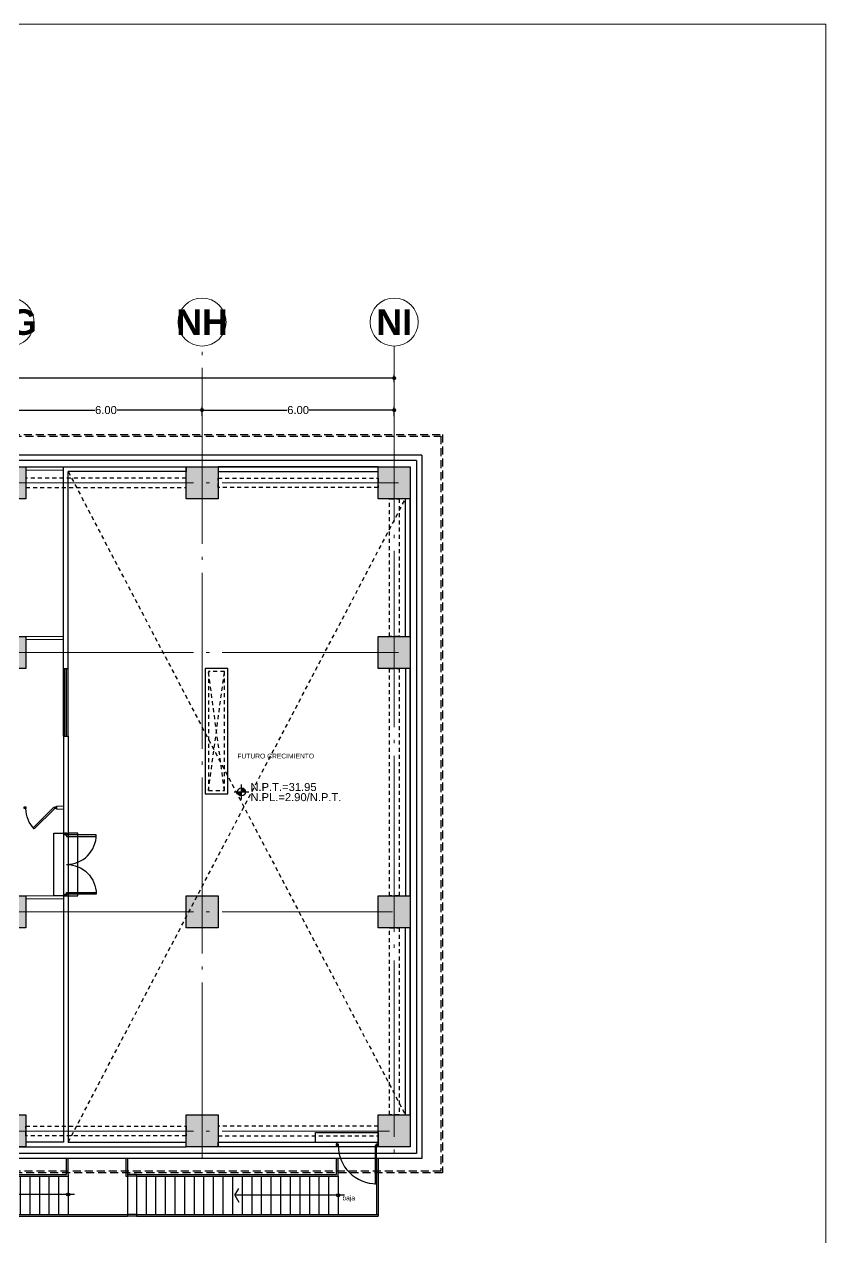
# Model space of a CAD drawing. Header units: metres. Extents: x -22 to 564, y 0 to 143.
# Drawn here: x 426.81 to 451.83, y 30.69 to 68.6 of the extents above; entities that cross this region are included whole.
import ezdxf
from ezdxf.enums import TextEntityAlignment as Align

# ---------------------------------------------------------------- set-up
doc = ezdxf.new("R2010")
doc.units = ezdxf.units.M
for name, pattern in [('A-01 CONJUNTO$0$A-04 PRIMER NIVEL$0$PRIMER NIVEL$0$HIDDEN2', [0.1875, 0.125, -0.0625]), ('EJES630', [6.3, 5.5, -0.4, 0, -0.4]), ('XREF 4N NEURO-ONCOLOGIA$0$CONTINU', [0]), ('XREF 4N NEURO-ONCOLOGIA$0$DASHED2', [0.375, 0.25, -0.125]), ('XREF 4N NEURO-ONCOLOGIA$0$HIDDE150', [0.24, 0.15, -0.09]), ('XREF 4N NEURO-ONCOLOGIA$0$HIDDEN2', [0.1875, 0.125, -0.0625])]:
    doc.linetypes.add(name, pattern=pattern)
for name, color, linetype in [('AZOTEA', 3, 'Continuous'), ('COTAS EJES', 8, 'Continuous'), ('EJES BOLAS', 11, 'Continuous'), ('EJES TEXTOS', 3, 'Continuous'), ('NIVELES', 9, 'Continuous'), ('TEXTO', 7, 'Continuous'), ('XREF 4N NEURO-ONCOLOGIA$0$-CG-M-WALL', 7, 'Continuous'), ('XREF 4N NEURO-ONCOLOGIA$0$CANCELES', 1, 'Continuous'), ('XREF 4N NEURO-ONCOLOGIA$0$COLUMNAS', 6, 'Continuous'), ('XREF 4N NEURO-ONCOLOGIA$0$CONTRAVENTEOS', 6, 'XREF 4N NEURO-ONCOLOGIA$0$HIDDEN2'), ('XREF 4N NEURO-ONCOLOGIA$0$DUCTO AA', 40, 'XREF 4N NEURO-ONCOLOGIA$0$HIDDEN2'), ('XREF 4N NEURO-ONCOLOGIA$0$ELEVADOR Y ESC', 8, 'Continuous'), ('XREF 4N NEURO-ONCOLOGIA$0$LAMINA MULTIPERFORADA', 9, 'Continuous'), ('XREF 4N NEURO-ONCOLOGIA$0$MUROS', 3, 'Continuous'), ('XREF 4N NEURO-ONCOLOGIA$0$MUROS BAJOS', 2, 'Continuous'), ('XREF 4N NEURO-ONCOLOGIA$0$NOVIDESA', 11, 'Continuous'), ('XREF 4N NEURO-ONCOLOGIA$0$PROYECCIÓN', 252, 'XREF 4N NEURO-ONCOLOGIA$0$HIDDE150'), ('XREF 4N NEURO-ONCOLOGIA$0$PUERTAS', 253, 'Continuous'), ('XREF 4N NEURO-ONCOLOGIA$0$SIMBOLO CORTE', 4, 'Continuous')]:
    doc.layers.add(name, color=color, linetype=linetype)
for name, color, linetype, lineweight in [('EJES', 11, 'EJES630', 0), ('XREF 4N NEURO-ONCOLOGIA$0$MUROS DE TABLAROCA', 150, 'Continuous', 13), ('XREF PIE 1.100$0$G-ANNO-TTLB', 7, 'Continuous', 9)]:
    doc.layers.add(name, color=color, linetype=linetype, lineweight=lineweight)
doc.styles.add('100 HM 15', font='arial.ttf', dxfattribs={"height": 0.15})
doc.styles.add('100 LOCALES 25', font='arial.ttf', dxfattribs={"height": 0.25})
doc.styles.add('COTAS', font='arial.ttf')
doc.styles.add('EJES', font='arialbd.ttf', dxfattribs={"height": 0.8})
doc.styles.add('NIVELES', font='arial.ttf', dxfattribs={"height": 0.25})
doc.dimstyles.new('100 EJES', dxfattribs={"dimtxt": 0.25, "dimasz": 0.125, "dimexe": 0.1, "dimexo": 0.1, "dimgap": 0.025, "dimtad": 0, "dimtih": 1, "dimtoh": 1, "dimzin": 1, "dimdsep": 46, "dimtxsty": 'COTAS', "dimblk": 'DOT', "dimcen": 0.1, "dimclrd": 256, "dimclre": 256, "dimclrt": 7, "dimadec": 0, "dimazin": 1, "dimtfac": 1, "dimtofl": 0, "dimtmove": 2, "dimatfit": 3, "dimfxl": 1, "dimtolj": 1, "dimtzin": 1, "dimlwd": 25, "dimlwe": -1, "dimarcsym": 0})

# ---------------------------------------------------------------- blocks, each defined once
blk = doc.blocks.new('XREF PIE 1.100$0$ZUM-TB-XX-PP_PIE DE PLANO - ZUM_TB_PP_XX__PIE DE PLANO 90x60cm-1443826-PLANTA BAJA GENERAL')
at = {"layer": 'XREF PIE 1.100$0$G-ANNO-TTLB', "lineweight": 20}
for p, q in [((0.3018, 0.595), (-0.4632, 0.595)), ((0.3018, 0.005), (0.3018, 0.595))]:
    blk.add_line(p, q, dxfattribs=at)
blk = doc.blocks.new('XREF 4N NEURO-ONCOLOGIA$0$C-1')
at = {"layer": 'XREF 4N NEURO-ONCOLOGIA$0$-CG-M-WALL', "true_color": 0x636466}
h = blk.add_hatch(color=251, dxfattribs=at)
h.dxf.hatch_style = 1
h.paths.add_polyline_path([(-0.5, -0.5), (-0.5, 0.5), (0.5, 0.5), (0.5, -0.5)])
blk.add_lwpolyline([(-0.5, -0.5), (-0.5, 0.5), (0.5, 0.5), (0.5, -0.5)], close=True)
blk = doc.blocks.new('XREF 4N NEURO-ONCOLOGIA$0$A$C1a09e307')
at = {"layer": 'XREF 4N NEURO-ONCOLOGIA$0$ELEVADOR Y ESC'}
for p, q in [((-23.61, 12.595, 0), (-23.61, 8.05, 0)), ((-23.56, 12.545, 0), (-23.56, 8.05, 0)), ((-23.47, 12.455, 0), (-23.56, 12.455, 0)), ((-23.47, 12.155, 0), (-23.56, 12.155, 0)), ((-23.125, 11.855, 0), (-23.56, 11.855, 0)), ((-22.96, 10.156, 0), (-22.96, 11.77, 0)), ((-22.87, 11.555, 0), (-23.56, 11.555, 0)), ((-22.565, 11.25, 0), (-23.56, 11.25, 0)), ((-22.36, 11.045, 0), (-22.36, 10.308, 0)), ((-22.31, 10.995, 0), (-22.31, 10.358, 0)), ((-22.36, 10.95, 0), (-23.56, 10.95, 0)), ((-22.36, 10.65, 0), (-23.56, 10.65, 0)), ((-22.36, 10.35, 0), (-23.56, 10.35, 0)), ((-21.81, 10.308, 0), (-22.36, 10.308, 0)), ((-21.81, 10.358, 0), (-22.31, 10.358, 0)), ((-23.56, 8.05, 0), (-23.61, 8.05, 0)), ((-21.81, 8.1, 0), (-22.36, 8.1, 0)), ((-22.36, 8.1, 0), (-22.36, 8.05, 0)), ((-21.81, 8.05, 0), (-22.36, 8.05, 0))]:
    blk.add_line(p, q, dxfattribs=at)
blk.add_circle((-22.96, 10.35, 0), 0.0484, dxfattribs=at)
at = {"layer": 'XREF 4N NEURO-ONCOLOGIA$0$PROYECCIÓN', "color": 8, "lineweight": 0}
for p, q in [((-23.61, 20.255, 0), (-23.61, 12.595, 0)), ((-22.31, 20.255, 0), (-23.61, 20.255, 0)), ((-23.56, 20.255, 0), (-23.56, 12.545, 0)), ((-22.36, 20.255, 0), (-22.36, 11.045, 0)), ((-22.31, 20.255, 0), (-22.31, 10.995, 0)), ((-22.31, 19.955, 0), (-23.61, 19.955, 0)), ((-22.36, 19.655, 0), (-23.56, 19.655, 0)), ((-22.36, 19.355, 0), (-23.56, 19.355, 0)), ((-22.36, 19.055, 0), (-23.56, 19.055, 0)), ((-22.36, 18.755, 0), (-23.56, 18.755, 0)), ((-22.36, 18.455, 0), (-23.56, 18.455, 0)), ((-22.36, 18.155, 0), (-23.56, 18.155, 0)), ((-22.36, 17.855, 0), (-23.56, 17.855, 0)), ((-22.36, 17.555, 0), (-23.56, 17.555, 0)), ((-22.36, 17.255, 0), (-23.56, 17.255, 0)), ((-22.36, 16.955, 0), (-23.56, 16.955, 0)), ((-22.36, 16.655, 0), (-23.56, 16.655, 0)), ((-22.36, 16.355, 0), (-23.56, 16.355, 0)), ((-22.36, 16.055, 0), (-23.56, 16.055, 0)), ((-22.36, 14.555, 0), (-23.56, 14.555, 0)), ((-22.36, 14.255, 0), (-23.56, 14.255, 0)), ((-22.36, 13.955, 0), (-23.56, 13.955, 0)), ((-22.36, 13.655, 0), (-23.56, 13.655, 0)), ((-22.36, 13.355, 0), (-23.56, 13.355, 0)), ((-22.96, 13.579, 0), (-23.176, 13.454, 0)), ((-22.96, 11.77, 0), (-22.96, 13.579, 0)), ((-22.96, 13.579, 0), (-22.744, 13.454, 0)), ((-22.36, 13.055, 0), (-23.556, 13.055, 0)), ((-22.36, 12.755, 0), (-23.56, 12.755, 0)), ((-22.36, 12.455, 0), (-23.47, 12.455, 0)), ((-22.36, 12.155, 0), (-23.47, 12.155, 0)), ((-22.36, 11.855, 0), (-23.125, 11.855, 0)), ((-22.36, 11.555, 0), (-22.87, 11.555, 0)), ((-22.36, 11.25, 0), (-22.565, 11.25, 0))]:
    blk.add_line(p, q, dxfattribs=at)
at = {"layer": 'XREF 4N NEURO-ONCOLOGIA$0$SIMBOLO CORTE', "color": 8, "elevation": 0}
blk.add_lwpolyline([(-23.695, 12.38), (-23.175, 11.86), (-23.069, 11.966), (-23.047, 11.945), (-23.259, 11.733), (-23.238, 11.711), (-23.132, 11.818), (-22.132, 10.817)], dxfattribs=at)
blk = doc.blocks.new('XREF 4N NEURO-ONCOLOGIA$0$A$C55e99183')
at = {"layer": 'XREF 4N NEURO-ONCOLOGIA$0$ELEVADOR Y ESC'}
for p, q in [((-23.61, 8.05, 0), (-23.61, 6.74, 0)), ((-23.56, 6.74, 0), (-23.56, 8.05, 0)), ((-23.56, 8.05, 0), (-22.36, 8.05, 0)), ((-22.36, 6.74, 0), (-22.36, 8.05, 0)), ((-22.31, 6.74, 0), (-22.31, 8.05, 0)), ((-23.61, 6.74, 0), (-23.61, -4.41, 0)), ((-22.31, 6.74, 0), (-23.61, 6.74, 0)), ((-23.56, 6.74, 0), (-23.56, -4.41, 0)), ((-22.36, 6.74, 0), (-22.36, -2.56, 0)), ((-22.31, 6.74, 0), (-22.31, -2.51, 0)), ((-22.36, 6.44, 0), (-23.56, 6.44, 0)), ((-22.36, 6.14, 0), (-23.56, 6.14, 0)), ((-22.36, 5.84, 0), (-23.56, 5.84, 0)), ((-22.36, 5.54, 0), (-23.56, 5.54, 0)), ((-22.36, 5.24, 0), (-23.56, 5.24, 0)), ((-22.36, 4.94, 0), (-23.56, 4.94, 0)), ((-22.36, 4.64, 0), (-23.56, 4.64, 0)), ((-22.36, 4.34, 0), (-23.56, 4.34, 0)), ((-22.36, 4.04, 0), (-23.56, 4.04, 0)), ((-22.36, 3.74, 0), (-23.56, 3.74, 0)), ((-22.36, 3.44, 0), (-23.56, 3.44, 0)), ((-22.36, 3.14, 0), (-23.56, 3.14, 0)), ((-22.36, 2.84, 0), (-23.56, 2.84, 0)), ((-22.36, 1.34, 0), (-23.56, 1.34, 0)), ((-22.36, 1.04, 0), (-23.56, 1.04, 0)), ((-22.36, 0.74, 0), (-23.56, 0.74, 0)), ((-22.36, 0.44, 0), (-23.56, 0.44, 0)), ((-22.935, 0.669, 0), (-23.151, 0.544, 0)), ((-22.935, -2.754, 0), (-22.935, 0.669, 0)), ((-22.935, 0.669, 0), (-22.719, 0.544, 0)), ((-22.36, 0.14, 0), (-23.56, 0.14, 0)), ((-22.36, -0.16, 0), (-23.56, -0.16, 0)), ((-22.36, -0.46, 0), (-23.56, -0.46, 0)), ((-22.36, -0.76, 0), (-23.56, -0.76, 0)), ((-22.36, -1.06, 0), (-23.56, -1.06, 0)), ((-22.36, -1.36, 0), (-23.56, -1.36, 0)), ((-22.36, -1.66, 0), (-23.56, -1.66, 0)), ((-22.36, -1.96, 0), (-23.56, -1.96, 0)), ((-22.36, -2.26, 0), (-23.56, -2.26, 0)), ((-22.31, -2.56, 0), (-23.56, -2.56, 0)), ((-21.807, -2.51, 0), (-22.31, -2.51, 0)), ((-21.807, -2.56, 0), (-22.31, -2.56, 0)), ((-23.56, -4.41, 0), (-23.61, -4.41, 0)), ((-22.36, -4.41, 0), (-23.56, -4.41, 0)), ((-21.81, -4.36, 0), (-22.36, -4.36, 0)), ((-22.36, -4.36, 0), (-22.36, -4.41, 0)), ((-21.81, -4.41, 0), (-22.36, -4.41, 0))]:
    blk.add_line(p, q, dxfattribs=at)
blk.add_circle((-22.935, -2.56, 0), 0.0484, dxfattribs=at)
at = {"layer": 'XREF 4N NEURO-ONCOLOGIA$0$MUROS DE TABLAROCA'}
blk.add_blockref('XREF 4N NEURO-ONCOLOGIA$0$A$C1a09e307', (0, 0), dxfattribs=at)
blk = doc.blocks.new('XREF 4N NEURO-ONCOLOGIA$0$A$C8dccb668')
at = {"layer": 'XREF 4N NEURO-ONCOLOGIA$0$ELEVADOR Y ESC', "linetype": 'XREF 4N NEURO-ONCOLOGIA$0$CONTINU'}
for p, q in [((-23.61, -6.34, 0), (-23.61, -4.41, 0)), ((-23.56, -6.34, 0), (-23.56, -4.41, 0)), ((-22.36, -6.34, 0), (-22.36, -4.41, 0)), ((-22.31, -6.34, 0), (-22.31, -4.41, 0)), ((-23.61, -6.34, 0), (-23.61, -17.49, 0)), ((-23.61, -6.34, 0), (-23.56, -6.34, 0)), ((-22.31, -6.34, 0), (-23.56, -6.34, 0)), ((-23.56, -6.34, 0), (-23.56, -17.49, 0)), ((-22.36, -6.34, 0), (-22.36, -15.64, 0)), ((-22.31, -6.34, 0), (-22.31, -15.59, 0)), ((-22.36, -6.64, 0), (-23.56, -6.64, 0)), ((-22.36, -6.94, 0), (-23.56, -6.94, 0)), ((-22.36, -7.24, 0), (-23.56, -7.24, 0)), ((-22.36, -7.54, 0), (-23.56, -7.54, 0)), ((-22.36, -7.84, 0), (-23.56, -7.84, 0)), ((-22.36, -8.14, 0), (-23.56, -8.14, 0)), ((-22.36, -8.44, 0), (-23.56, -8.44, 0)), ((-22.36, -8.74, 0), (-23.56, -8.74, 0)), ((-22.36, -9.04, 0), (-23.56, -9.04, 0)), ((-22.36, -9.34, 0), (-23.56, -9.34, 0)), ((-22.36, -9.64, 0), (-23.56, -9.64, 0)), ((-22.36, -9.94, 0), (-23.56, -9.94, 0)), ((-22.36, -10.24, 0), (-23.56, -10.24, 0)), ((-22.36, -11.74, 0), (-23.56, -11.74, 0)), ((-22.36, -12.04, 0), (-23.56, -12.04, 0)), ((-22.36, -12.34, 0), (-23.56, -12.34, 0)), ((-22.935, -12.411, 0), (-23.151, -12.536, 0)), ((-22.935, -15.834, 0), (-22.935, -12.411, 0)), ((-22.935, -12.411, 0), (-22.719, -12.536, 0)), ((-22.36, -12.64, 0), (-23.56, -12.64, 0)), ((-22.36, -12.94, 0), (-23.56, -12.94, 0)), ((-22.36, -13.24, 0), (-23.56, -13.24, 0)), ((-22.36, -13.54, 0), (-23.56, -13.54, 0)), ((-22.36, -13.84, 0), (-23.56, -13.84, 0)), ((-22.36, -14.14, 0), (-23.56, -14.14, 0)), ((-22.36, -14.44, 0), (-23.56, -14.44, 0)), ((-22.36, -14.74, 0), (-23.56, -14.74, 0)), ((-22.36, -15.04, 0), (-23.56, -15.04, 0)), ((-22.36, -15.34, 0), (-23.56, -15.34, 0)), ((-22.31, -15.64, 0), (-23.56, -15.64, 0)), ((-22.31, -15.59, 0), (-21.81, -15.59, 0)), ((-22.31, -15.64, 0), (-21.81, -15.64, 0)), ((-23.56, -17.49, 0), (-23.61, -17.49, 0)), ((-21.81, -17.44, 0), (-22.36, -17.44, 0)), ((-22.36, -17.44, 0), (-22.36, -17.49, 0)), ((-21.81, -17.49, 0), (-22.36, -17.49, 0))]:
    blk.add_line(p, q, dxfattribs=at)
blk.add_circle((-22.935, -15.64, 0), 0.0484, dxfattribs=at)
at = {"layer": 'XREF 4N NEURO-ONCOLOGIA$0$CANCELES'}
blk.add_blockref('XREF 4N NEURO-ONCOLOGIA$0$A$C55e99183', (0, 0), dxfattribs=at)
blk = doc.blocks.new('XREF 4N NEURO-ONCOLOGIA')
at = {"color": 251, "true_color": 0x636466, "elevation": 0}
blk.add_lwpolyline([(2.953, 35.289), (18.953, 35.289), (18.953, 27.979), (24.253, 27.979), (24.253, -0.131), (3.003, -0.131)], close=True, dxfattribs=at)
at = {"layer": 'XREF 4N NEURO-ONCOLOGIA$0$CANCELES'}
for p, q in [((15.834, 10.649, 0), (17.953, 10.649, 0)), ((15.834, 10.599, 0), (17.953, 10.599, 0))]:
    blk.add_line(p, q, dxfattribs=at)
at = {"layer": 'XREF 4N NEURO-ONCOLOGIA$0$CANCELES', "elevation": 0}
for points in [[(13.578, 11.919), (13.628, 11.919), (13.628, 11.869), (13.578, 11.869)], [(10.853, 10.649), (10.903, 10.649), (10.903, 10.599), (10.853, 10.599)], [(12.806, 10.649), (12.756, 10.649), (12.756, 10.599), (12.806, 10.599)], [(13.578, 10.969), (13.628, 10.969), (13.628, 10.919), (13.578, 10.919)], [(3.103, 2.169), (3.103, 2.119), (3.053, 2.119), (3.053, 2.169)], [(3.103, 0.919), (3.103, 0.869), (3.053, 0.869), (3.053, 0.919)]]:
    blk.add_lwpolyline(points, close=True, dxfattribs=at)
for points in [[(11.829, 10.599, -0.414214), (10.903, 9.673), (10.903, 10.599), (10.953, 10.599), (10.953, 9.673), (10.903, 9.673)], [(11.829, 10.599, 0.414214), (12.756, 9.673), (12.756, 10.599), (12.706, 10.599), (12.706, 9.673), (12.756, 9.673)], [(3.053, 2.119, 0.414214), (1.853, 0.919), (3.053, 0.919), (3.053, 0.969), (1.853, 0.969), (1.853, 0.919)]]:
    blk.add_lwpolyline(points, format="xyb", dxfattribs=at)
at = {"layer": 'XREF 4N NEURO-ONCOLOGIA$0$CONTRAVENTEOS', "color": 3, "elevation": 0}
for points in [[(3.653, 11.869), (3.653, 6.869), (3.353, 6.869), (3.353, 11.869)], [(23.903, 6.869), (23.903, 11.869), (23.603, 11.869), (23.603, 6.869)], [(3.653, 0.869), (3.653, 5.869), (3.353, 5.869), (3.353, 0.869)], [(23.903, 5.869), (23.903, 0.869), (23.603, 0.869), (23.603, 5.869)]]:
    blk.add_lwpolyline(points, close=True, dxfattribs=at)
at = {"layer": 'XREF 4N NEURO-ONCOLOGIA$0$CONTRAVENTEOS', "elevation": 0}
for points in [[(4.003, 0.519), (9.853, 0.519), (9.853, 0.219), (4.003, 0.219)], [(10.853, 0.519), (17.953, 0.519), (17.953, 0.219), (10.853, 0.219)], [(18.953, 0.519), (23.253, 0.519), (23.253, 0.219), (18.953, 0.219)]]:
    blk.add_lwpolyline(points, close=True, dxfattribs=at)
at = {"layer": 'XREF 4N NEURO-ONCOLOGIA$0$DUCTO AA'}
for p, q in [((14.135, 5.669, 0), (17.853, 6.169, 0)), ((14.135, 6.169, 0), (17.853, 5.669, 0))]:
    blk.add_line(p, q, dxfattribs=at)
at = {"layer": 'XREF 4N NEURO-ONCOLOGIA$0$DUCTO AA', "elevation": 0}
blk.add_lwpolyline([(17.853, 6.169), (14.135, 6.169), (14.135, 5.669), (17.853, 5.669)], close=True, dxfattribs=at)
at = {"layer": 'XREF 4N NEURO-ONCOLOGIA$0$ELEVADOR Y ESC'}
for p, q in [((0.843, 8.419, 0), (0.843, 8.699, 0)), ((0.893, 8.419, 0), (0.893, 8.699, 0)), ((2.093, 8.419, 0), (2.093, 8.699, 0)), ((2.143, 8.419, 0), (2.143, 8.699, 0))]:
    blk.add_line(p, q, dxfattribs=at)
at = {"layer": 'XREF 4N NEURO-ONCOLOGIA$0$ELEVADOR Y ESC', "linetype": 'XREF 4N NEURO-ONCOLOGIA$0$CONTINU'}
for p, q in [((0.843, 8.419, 0), (0.843, 0.869, 0)), ((0.893, 8.419, 0), (0.843, 8.419, 0)), ((2.093, 8.699, 0), (0.893, 8.699, 0)), ((0.893, 8.419, 0), (0.893, 0.869, 0)), ((2.093, 8.419, 0), (0.893, 8.419, 0)), ((2.093, 8.419, 0), (2.093, 2.119, 0)), ((2.093, 8.419, 0), (2.143, 8.419, 0)), ((2.143, 8.419, 0), (2.143, 2.169, 0)), ((2.093, 8.119, 0), (0.893, 8.119, 0)), ((2.093, 7.819, 0), (0.893, 7.819, 0)), ((2.093, 7.519, 0), (0.893, 7.519, 0)), ((2.093, 7.219, 0), (0.893, 7.219, 0)), ((2.093, 6.919, 0), (0.893, 6.919, 0)), ((2.093, 6.619, 0), (0.893, 6.619, 0)), ((2.093, 6.319, 0), (0.893, 6.319, 0)), ((2.093, 6.019, 0), (0.893, 6.019, 0)), ((2.093, 5.719, 0), (0.893, 5.719, 0)), ((2.093, 5.419, 0), (0.893, 5.419, 0)), ((1.493, 5.348, 0), (1.276, 5.223, 0)), ((1.493, 1.926, 0), (1.493, 5.348, 0)), ((1.493, 5.348, 0), (1.709, 5.223, 0)), ((2.093, 5.119, 0), (0.893, 5.119, 0)), ((2.093, 4.819, 0), (0.893, 4.819, 0)), ((2.093, 4.519, 0), (0.893, 4.519, 0)), ((2.093, 4.219, 0), (0.893, 4.219, 0)), ((2.093, 3.919, 0), (0.893, 3.919, 0)), ((2.093, 3.619, 0), (0.893, 3.619, 0)), ((2.093, 3.319, 0), (0.893, 3.319, 0)), ((2.093, 3.019, 0), (0.893, 3.019, 0)), ((2.093, 2.719, 0), (0.893, 2.719, 0)), ((2.093, 2.419, 0), (0.893, 2.419, 0)), ((2.093, 2.119, 0), (0.893, 2.119, 0)), ((2.093, 2.119, 0), (2.643, 2.119, 0)), ((2.143, 2.169, 0), (2.643, 2.169, 0)), ((2.643, 0.869, 0), (0.843, 0.869, 0)), ((2.643, 0.919, 0), (0.893, 0.919, 0))]:
    blk.add_line(p, q, dxfattribs=at)
at = {"layer": 'XREF 4N NEURO-ONCOLOGIA$0$ELEVADOR Y ESC', "elevation": 0}
for points in [[(10.853, 10.699), (10.853, 10.999), (12.806, 10.999), (12.806, 10.699)], [(10.853, 10.549), (10.853, 10.249), (12.806, 10.249), (12.806, 10.549)], [(3.153, 2.823), (3.453, 2.823), (3.453, 0.869), (3.153, 0.869)]]:
    blk.add_lwpolyline(points, dxfattribs=at)
at = {"layer": 'XREF 4N NEURO-ONCOLOGIA$0$ELEVADOR Y ESC', "linetype": 'XREF 4N NEURO-ONCOLOGIA$0$CONTINU'}
blk.add_circle((1.493, 2.119, 0), 0.0484, dxfattribs=at)
at = {"layer": 'XREF 4N NEURO-ONCOLOGIA$0$LAMINA MULTIPERFORADA', "linetype": 'XREF 4N NEURO-ONCOLOGIA$0$DASHED2', "elevation": 0}
for points in [[(2.193, 54.099), (19.965, 54.099), (19.965, 28.43), (25.263, 28.43), (25.263, -1.141), (2.193, -1.141)], [(2.243, 54.049), (19.915, 54.049), (19.915, 28.38), (25.213, 28.38), (25.213, -1.091), (2.243, -1.091)]]:
    blk.add_lwpolyline(points, close=True, dxfattribs=at)
at = {"layer": 'XREF 4N NEURO-ONCOLOGIA$0$MUROS'}
for p, q in [((10.853, 10.699, 0), (3.153, 10.699, 0)), ((10.853, 10.699, 0), (10.853, 10.549, 0)), ((15.834, 10.699), (12.806, 10.699)), ((12.806, 10.699), (12.806, 10.549, 0)), ((15.834, 10.699), (15.834, 10.549)), ((17.953, 10.699, 0), (24.253, 10.699, 0)), ((17.953, 10.699, 0), (17.953, 10.549)), ((3.153, 10.549, 0), (3.153, 6.869, 0)), ((10.853, 10.549, 0), (3.153, 10.549, 0)), ((15.834, 10.549), (12.806, 10.549, 0)), ((17.953, 10.549, 0), (24.103, 10.549, 0)), ((3.003, 0.869, 0), (3.153, 0.869, 0)), ((4.005, 0.019, 0), (9.853, 0.019, 0)), ((17.953, 0.019, 0), (10.853, 0.019, 0)), ((18.953, 0.019, 0), (23.253, 0.019, 0)), ((9.853, -0.131, 0), (4.003, -0.131, 0)), ((4.005, -0.131, 0), (9.853, -0.131, 0)), ((10.853, -0.131, 0), (17.953, -0.131, 0)), ((17.953, -0.131, 0), (10.853, -0.131, 0)), ((23.253, -0.131, 0), (18.953, -0.131, 0)), ((18.953, -0.131, 0), (23.253, -0.131, 0))]:
    blk.add_line(p, q, dxfattribs=at)
at = {"layer": 'XREF 4N NEURO-ONCOLOGIA$0$MUROS', "elevation": 0}
for points in [[(3.003, 11.869), (3.003, 6.869), (3.153, 6.869)], [(3.153, 10.699), (3.153, 11.869)], [(24.253, 10.699), (24.253, 6.869), (24.103, 6.869), (24.103, 10.549)]]:
    blk.add_lwpolyline(points, dxfattribs=at)
for points in [[(3.003, 5.869), (3.153, 5.869), (3.153, 2.169), (3.003, 2.169)], [(24.253, 5.869), (24.103, 5.869), (24.103, 0.869), (24.253, 0.869)]]:
    blk.add_lwpolyline(points, close=True, dxfattribs=at)
at = {"layer": 'XREF 4N NEURO-ONCOLOGIA$0$MUROS BAJOS'}
for p, q in [((12.806, 10.699, 0), (10.853, 10.699, 0)), ((15.834, 10.699, 0), (17.953, 10.699, 0)), ((12.806, 10.549, 0), (10.853, 10.549, 0)), ((15.834, 10.549, 0), (17.953, 10.549, 0))]:
    blk.add_line(p, q, dxfattribs=at)
at = {"layer": 'XREF 4N NEURO-ONCOLOGIA$0$MUROS BAJOS', "elevation": 0}
blk.add_lwpolyline([(17.953, 6.269), (14.035, 6.269), (14.035, 5.569), (17.953, 5.569)], close=True, dxfattribs=at)
blk.add_lwpolyline([(3.153, 2.169), (3.153, 0.869), (3.003, 0.869), (3.003, 2.169)], dxfattribs=at)
at = {"layer": 'XREF 4N NEURO-ONCOLOGIA$0$MUROS DE TABLAROCA'}
for p, q in [((10.753, 10.699, 0), (10.753, 11.869, 0)), ((10.853, 10.699, 0), (10.853, 11.869, 0)), ((18.853, 11.869), (18.853, 10.699)), ((18.953, 11.869), (18.953, 10.699)), ((10.853, 10.699, 0), (10.853, 10.999, 0)), ((13.553, 10.699), (13.553, 10.919)), ((13.553, 10.919), (13.653, 10.919)), ((13.653, 10.919), (13.653, 10.699)), ((17.953, 10.549), (17.953, 10.549))]:
    blk.add_line(p, q, dxfattribs=at)
blk.add_lwpolyline([(24.253, 11.869), (24.153, 11.869), (24.153, 10.699), (24.253, 10.699)], close=True, dxfattribs=at)
at = {"layer": 'XREF 4N NEURO-ONCOLOGIA$0$NOVIDESA'}
for p, q in [((24.453, -0.331, 0), (2.803, -0.331)), ((24.613, -0.491, 0), (2.643, -0.491))]:
    blk.add_line(p, q, dxfattribs=at)
at = {"layer": 'XREF 4N NEURO-ONCOLOGIA$0$NOVIDESA', "elevation": 0}
for points in [[(2.643, -0.491), (2.643, 14.169)], [(24.613, -0.491), (24.613, 14.169)], [(2.803, -0.331), (2.803, 14.009)], [(24.453, -0.331), (24.453, 14.009)]]:
    blk.add_lwpolyline(points, dxfattribs=at)
at = {"layer": 'XREF 4N NEURO-ONCOLOGIA$0$PUERTAS', "elevation": 0}
blk.add_lwpolyline([(12.941, 11.606), (13.578, 10.969), (13.613, 11.005), (12.976, 11.641), (12.941, 11.606, -0.199145), (13.578, 11.869, -0.199145)], format="xyb", dxfattribs=at)
at = {"layer": 'XREF 4N NEURO-ONCOLOGIA$0$COLUMNAS'}
for p in [(3.503, 12.369, 0), (10.353, 12.369, 0), (18.453, 12.369, 0), (23.753, 12.369, 0), (3.503, 6.369, 0), (10.353, 6.369, 0), (23.753, 6.369, 0), (3.503, 0.369, 0), (10.353, 0.369, 0), (18.453, 0.369, 0), (23.753, 0.369, 0)]:
    blk.add_blockref('XREF 4N NEURO-ONCOLOGIA$0$C-1', p, dxfattribs=at)
at = {"layer": 'XREF 4N NEURO-ONCOLOGIA$0$MUROS DE TABLAROCA'}
blk.add_blockref('XREF 4N NEURO-ONCOLOGIA$0$A$C8dccb668', (24.453, 26.189), dxfattribs=at)
blk = doc.blocks.new('NPT')
h = blk.add_hatch(color=256)
h.paths.add_polyline_path([(0, 0.124), (0, 0), (0.124, 0, 0.414214)])
h.paths.add_polyline_path([(0, 0), (-0.124, 0, 0.414214), (0, -0.124)])
for p, q in [((-0.233, 0), (0.233, 0)), ((0, -0.233), (0, 0.233))]:
    blk.add_line(p, q)
blk.add_circle((0, 0), 0.124)
at = {"style": 'NIVELES'}
for p in [(0.278, 0.028), (0.278, -0.288)]:
    blk.add_attdef('NIVEL', p, '', height=0.25, dxfattribs=at)
blk = doc.blocks.new('EJE')
at = {"linetype": 'Continuous', "lineweight": 5}
blk.add_circle((0, 0), 0.75, dxfattribs=at)
at = {"layer": 'EJES TEXTOS', "style": 'EJES'}
blk.add_attdef('EJE', text='', height=0.8, dxfattribs=at).set_placement((0, 0), align=Align.MIDDLE_CENTER)
blk = doc.blocks.new('_DOT')
at = {"color": 0, "linetype": 'ByBlock', "lineweight": -2}
blk.add_line((-0.5, 0), (-1, 0), dxfattribs=at)
at = {"color": 0, "linetype": 'ByBlock', "lineweight": -2, "const_width": 0.5}
blk.add_lwpolyline([(-0.25, 0, 1), (0.25, 0, 1)], format="xyb", close=True, dxfattribs=at)
blk = doc.blocks.new('*D98')
at = {"layer": 'COTAS EJES', "transparency": 16777216}
for p, q in [((426.358, 56.32), (426.358, 56.648)), ((432.358, 56.364), (432.358, 56.648))]:
    blk.add_line(p, q, dxfattribs=at)
at = {"layer": 'COTAS EJES', "lineweight": 25, "transparency": 16777216}
for p, q in [((426.483, 56.548), (429.008, 56.548)), ((432.233, 56.548), (429.708, 56.548))]:
    blk.add_line(p, q, dxfattribs=at)
at = {"layer": 'COTAS EJES', "lineweight": 25, "transparency": 16777216, "xscale": 0.125, "yscale": 0.125, "zscale": 0.125, "rotation": 180}
blk.add_blockref('_DOT', (426.358, 56.548), dxfattribs=at)
at = {"layer": 'COTAS EJES', "lineweight": 25, "transparency": 16777216, "xscale": 0.125, "yscale": 0.125, "zscale": 0.125}
blk.add_blockref('_DOT', (432.358, 56.548), dxfattribs=at)
at = {"layer": 'COTAS EJES', "color": 7, "transparency": 16777216, "insert": (429.358, 56.548), "char_height": 0.25, "attachment_point": 5, "style": 'COTAS'}
blk.add_mtext('\\A1;6.00', dxfattribs=at)
blk = doc.blocks.new('*D99')
at = {"layer": 'COTAS EJES', "transparency": 16777216}
for p, q in [((432.358, 56.364), (432.358, 56.648)), ((438.359, 56.362), (438.359, 56.648))]:
    blk.add_line(p, q, dxfattribs=at)
at = {"layer": 'COTAS EJES', "lineweight": 25, "transparency": 16777216}
for p, q in [((432.483, 56.548), (435.008, 56.548)), ((438.234, 56.548), (435.708, 56.548))]:
    blk.add_line(p, q, dxfattribs=at)
at = {"layer": 'COTAS EJES', "lineweight": 25, "transparency": 16777216, "xscale": 0.125, "yscale": 0.125, "zscale": 0.125, "rotation": 180}
blk.add_blockref('_DOT', (432.358, 56.548), dxfattribs=at)
at = {"layer": 'COTAS EJES', "lineweight": 25, "transparency": 16777216, "xscale": 0.125, "yscale": 0.125, "zscale": 0.125}
blk.add_blockref('_DOT', (438.359, 56.548), dxfattribs=at)
at = {"layer": 'COTAS EJES', "color": 7, "transparency": 16777216, "insert": (435.358, 56.548), "char_height": 0.25, "attachment_point": 5, "style": 'COTAS'}
blk.add_mtext('\\A1;6.00', dxfattribs=at)
blk = doc.blocks.new('*D88')
at = {"layer": 'COTAS EJES', "transparency": 16777216}
for p, q in [((385.638, 57.451), (385.638, 57.648)), ((438.359, 57.417), (438.359, 57.648))]:
    blk.add_line(p, q, dxfattribs=at)
at = {"layer": 'COTAS EJES', "lineweight": 25, "transparency": 16777216}
for p, q in [((385.763, 57.548), (411.553, 57.548)), ((438.234, 57.548), (412.444, 57.548))]:
    blk.add_line(p, q, dxfattribs=at)
at = {"layer": 'COTAS EJES', "lineweight": 25, "transparency": 16777216, "xscale": 0.125, "yscale": 0.125, "zscale": 0.125, "rotation": 180}
blk.add_blockref('_DOT', (385.638, 57.548), dxfattribs=at)
at = {"layer": 'COTAS EJES', "lineweight": 25, "transparency": 16777216, "xscale": 0.125, "yscale": 0.125, "zscale": 0.125}
blk.add_blockref('_DOT', (438.359, 57.548), dxfattribs=at)
at = {"layer": 'COTAS EJES', "color": 7, "transparency": 16777216, "insert": (411.998, 57.548), "char_height": 0.25, "attachment_point": 5, "style": 'COTAS'}
blk.add_mtext('\\A1;52.72', dxfattribs=at)

msp = doc.modelspace()

# ---------------------------------------------------------------- block references
at = {"layer": 'XREF PIE 1.100$0$G-ANNO-TTLB', "xscale": 100.0000000000004, "yscale": 100.0000000000004, "zscale": 100.0000000000004}
msp.add_blockref('XREF PIE 1.100$0$ZUM-TB-XX-PP_PIE DE PLANO - ZUM_TB_PP_XX__PIE DE PLANO 90x60cm-1443826-PLANTA BAJA GENERAL', (421.652, 9.102), dxfattribs=at)

# ---------------------------------------------------------------- next in the draw order: block references
at = {"rotation": 90}
msp.add_blockref('XREF 4N NEURO-ONCOLOGIA', (438.728, 30.523, 0), dxfattribs=at)
at = {"layer": 'EJES BOLAS'}
for p, values in [((426.365, 59.297, 0), {'EJE': 'NG'}), ((432.358, 59.298, 0), {'EJE': 'NH'}), ((438.358, 59.297, 0), {'EJE': 'NI'})]:
    msp.add_blockref('EJE', p, dxfattribs=at).add_auto_attribs(values)

# ---------------------------------------------------------------- next in the draw order: dimensions: what is measured, and where the dimension line sits
at = {"layer": 'COTAS EJES'}
for base, p1, p2, picture, middle in [((438.359, 57.548, -0.001), (385.638, 57.351, 0), (438.359, 57.317, 0), '*D88', (411.998, 57.548, -0.001)), ((432.358, 56.548, 0), (426.358, 56.22, 0), (432.358, 56.264, 0), '*D98', (429.358, 56.548, 0)), ((438.359, 56.548, 0), (432.358, 56.264, 0), (438.359, 56.262, 0), '*D99', (435.358, 56.548, 0))]:
    dim = msp.add_linear_dim(base=base, p1=p1, p2=p2, dimstyle='100 EJES', dxfattribs=at)
    dim.commit()
    dim.dimension.update_dxf_attribs({"geometry": picture, "text_midpoint": middle})

# ---------------------------------------------------------------- next in the draw order: linework, layer by layer
at = {"layer": 'AZOTEA', "color": 251, "linetype": 'A-01 CONJUNTO$0$A-04 PRIMER NIVEL$0$PRIMER NIVEL$0$HIDDEN2', "true_color": 0x636466, "elevation": 0}
for points in [[(428.178, 54.625), (438.708, 34.528)], [(428.178, 33.675), (438.708, 53.775)]]:
    msp.add_lwpolyline(points, dxfattribs=at)
at = {"layer": 'EJES'}
for p, q in [((432.359, 33.166), (432.358, 58.548)), ((438.358, 58.547), (438.358, 33.163)), ((381.791, 54.275), (438.568, 54.275)), ((381.791, 48.975), (438.568, 48.975)), ((381.792, 40.873), (438.301, 40.873)), ((381.792, 34.023), (438.208, 34.023))]:
    msp.add_line(p, q, dxfattribs=at)

# ---------------------------------------------------------------- next in the draw order: block references
at = {"layer": 'NIVELES'}
ref = msp.add_blockref('NPT', (433.59, 44.619), dxfattribs=at)
ref.add_attrib('NIVEL', 'N.P.T.=31.95', (433.868, 44.647), dxfattribs={"layer": '0', "height": 0.25, "style": 'NIVELES'})
ref.add_attrib('NIVEL', 'N.PL.=2.90/N.P.T.', (433.868, 44.331), dxfattribs={"layer": '0', "height": 0.25, "style": 'NIVELES'})

# ---------------------------------------------------------------- next in the draw order: texts
at = {"layer": 'TEXTO', "color": 0, "insert": (434.659, 45.662, 0), "char_height": 0.15, "width": 3.58056, "attachment_point": 8, "style": '100 LOCALES 25'}
msp.add_mtext('FUTURO CRECIMIENTO', dxfattribs=at)
at = {"layer": 'TEXTO', "insert": (436.741, 32.009, 0), "char_height": 0.15, "width": 0.57695, "attachment_point": 1, "style": '100 HM 15'}
msp.add_mtext('baja', dxfattribs=at)

doc.saveas('drawing.dxf')
